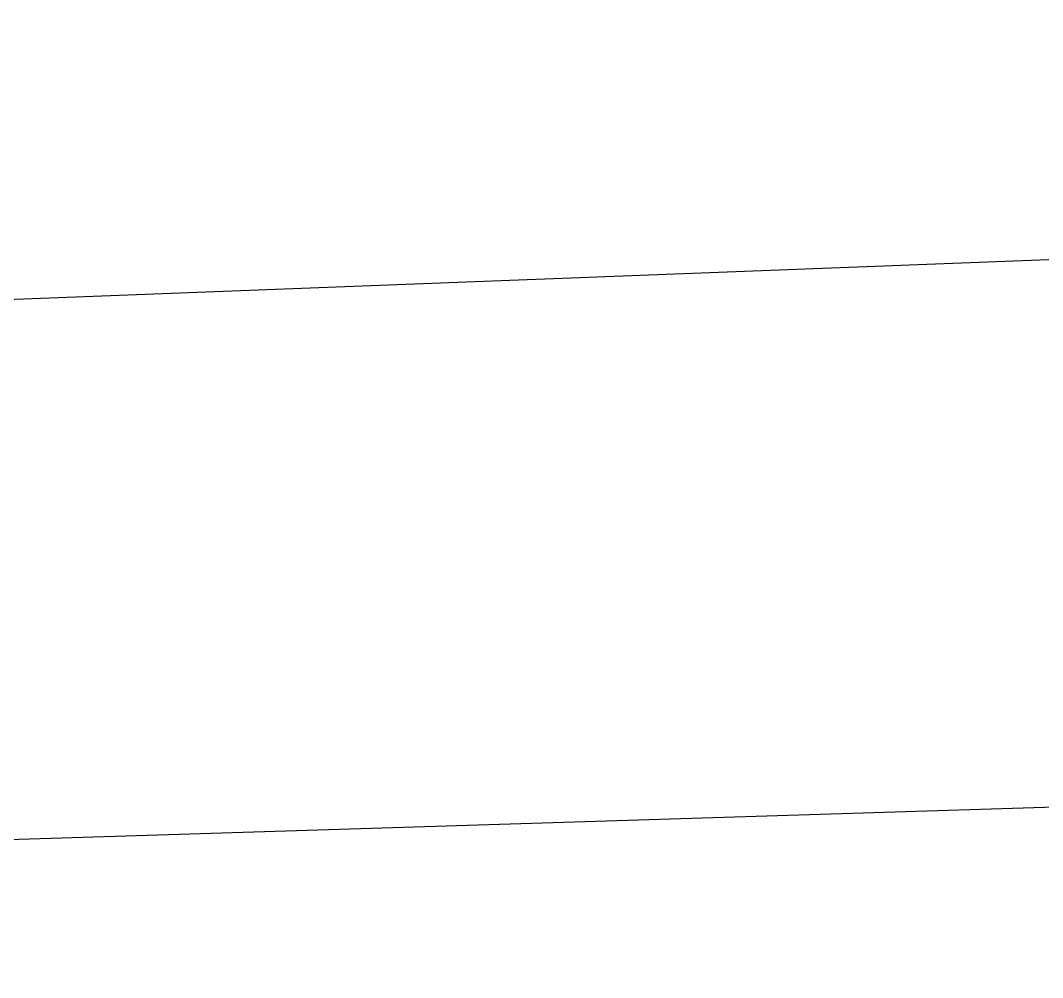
# Model space of a CAD drawing. Header units: inches. Extents: x 653559 to 669309, y 7245317 to 7256454.
# Drawn here: x 657518.476 to 657523.191, y 7253027.059 to 7253031.473 of the extents above; entities that cross this region are included whole.
import ezdxf

# ---------------------------------------------------------------- set-up
doc = ezdxf.new("R2010")
doc.units = ezdxf.units.IN
doc.header["$MEASUREMENT"] = 0
doc.layers.add('Alambrados', color=7, linetype='Continuous')
doc.layers.add('Caminos', color=1, linetype='Continuous')

msp = doc.modelspace()

# ---------------------------------------------------------------- linework, layer by layer
at = {"layer": 'Alambrados', "transparency": 33554613}
msp.add_lwpolyline([(655496.0029, 7252292.1954), (655683.6146, 7252502.461), (655725.8158, 7252558.1559), (655891.4453, 7252794.5616), (655982.224, 7252922.6996), (656307.3953, 7253045.7988), (656333.8559, 7253046.2073), (656509.4338, 7253025.2523), (656737.2405, 7252997.3122), (656724.223, 7252874.2807), (656735.653, 7252856.8182), (657017.5936, 7252806.4944), (657202.3789, 7252825.3856), (657221.2702, 7252876.1857), (657298.0215, 7253020.845), (657524.8934, 7253027.8981), (657802.3625, 7253035.8886), (657857.9251, 7253038.9974), (657842.7909, 7253223.0949), (657831.1064, 7253357.4199), (657803.2857, 7253702.3707)], dxfattribs=at)
at = {"layer": 'Caminos', "transparency": 33554613}
msp.add_lwpolyline([(657202.6393, 7252843.4495), (657220.631, 7252900.2027), (657265.5441, 7253021.2498), (657431.6278, 7253026.8546), (657545.3327, 7253031.2202), (657627.631, 7253035.5536), (657856.2579, 7253041.004), (657842.8325, 7253201.0803), (657837.9377, 7253213.1189), (657827.4866, 7253225.8189), (657817.5647, 7253231.3752), (657788.7251, 7253243.1491), (657778.5386, 7253248.4408), (657765.3094, 7253262.0669), (657756.5781, 7253280.4555), (657755.5198, 7253299.6378), (657763.0604, 7253317.2326), (657772.7178, 7253322.6566), (657800.6314, 7253325.567), (657809.8918, 7253326.0962), (657820.872, 7253333.9014), (657826.296, 7253340.516), (657828.5449, 7253348.8504), (657798.6845, 7253707.5886)], dxfattribs=at)

doc.saveas('drawing.dxf')
